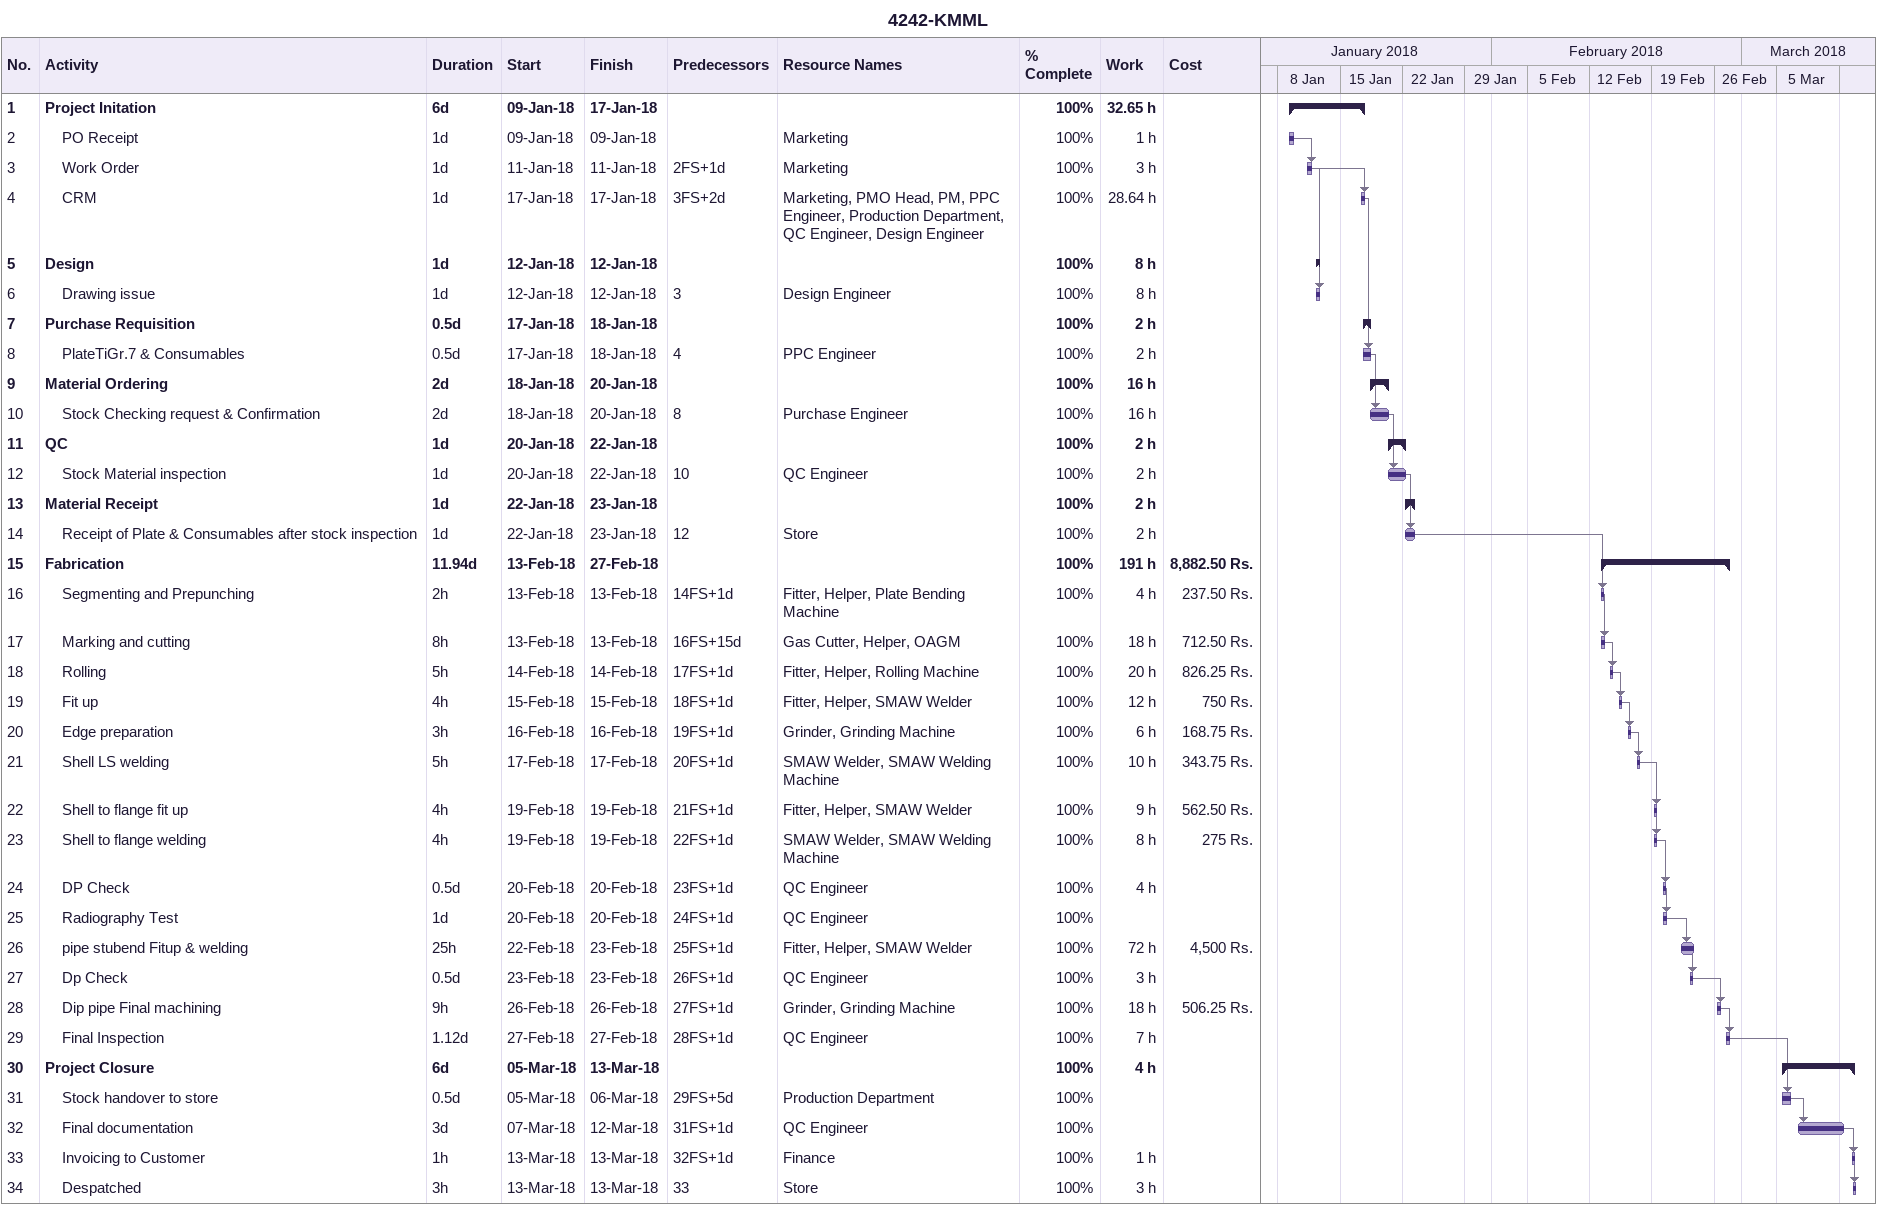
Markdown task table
4242-KMML

| ID | Level | Task | Duration | Start | Finish | Predecessors | Resources | % complete | Work (h) | Cost (Rs.) |
|---|---|---|---|---|---|---|---|---|---|---|
| 1 | 1 | **Project Initation** | 6d | 2018-01-09 | 2018-01-17 |  |  | 100 | 32.65 |  |
| 2 | 2 | PO Receipt | 1d | 2018-01-09 | 2018-01-09 |  | Marketing | 100 | 1 |  |
| 3 | 2 | Work Order | 1d | 2018-01-11 | 2018-01-11 | 2FS+1d | Marketing | 100 | 3 |  |
| 4 | 2 | CRM | 1d | 2018-01-17 | 2018-01-17 | 3FS+2d | Marketing, PMO Head, PM, PPC Engineer, Production Department, QC Engineer, Design Engineer | 100 | 28.64 |  |
| 5 | 1 | **Design** | 1d | 2018-01-12 | 2018-01-12 |  |  | 100 | 8 |  |
| 6 | 2 | Drawing issue | 1d | 2018-01-12 | 2018-01-12 | 3 | Design Engineer | 100 | 8 |  |
| 7 | 1 | **Purchase Requisition** | 0.5d | 2018-01-17 | 2018-01-18 |  |  | 100 | 2 |  |
| 8 | 2 | PlateTiGr.7 & Consumables | 0.5d | 2018-01-17 | 2018-01-18 | 4 | PPC Engineer | 100 | 2 |  |
| 9 | 1 | **Material Ordering** | 2d | 2018-01-18 | 2018-01-20 |  |  | 100 | 16 |  |
| 10 | 2 | Stock Checking request & Confirmation | 2d | 2018-01-18 | 2018-01-20 | 8 | Purchase Engineer | 100 | 16 |  |
| 11 | 1 | **QC** | 1d | 2018-01-20 | 2018-01-22 |  |  | 100 | 2 |  |
| 12 | 2 | Stock Material inspection | 1d | 2018-01-20 | 2018-01-22 | 10 | QC Engineer | 100 | 2 |  |
| 13 | 1 | **Material Receipt** | 1d | 2018-01-22 | 2018-01-23 |  |  | 100 | 2 |  |
| 14 | 2 | Receipt of Plate & Consumables after stock inspection | 1d | 2018-01-22 | 2018-01-23 | 12 | Store | 100 | 2 |  |
| 15 | 1 | **Fabrication** | 11.94d | 2018-02-13 | 2018-02-27 |  |  | 100 | 191 | 8882.50 |
| 16 | 2 | Segmenting and Prepunching | 2h | 2018-02-13 | 2018-02-13 | 14FS+1d | Fitter, Helper, Plate Bending Machine | 100 | 4 | 237.50 |
| 17 | 2 | Marking and cutting | 8h | 2018-02-13 | 2018-02-13 | 16FS+15d | Gas Cutter, Helper, OAGM | 100 | 18 | 712.50 |
| 18 | 2 | Rolling | 5h | 2018-02-14 | 2018-02-14 | 17FS+1d | Fitter, Helper, Rolling Machine | 100 | 20 | 826.25 |
| 19 | 2 | Fit up | 4h | 2018-02-15 | 2018-02-15 | 18FS+1d | Fitter, Helper, SMAW Welder | 100 | 12 | 750 |
| 20 | 2 | Edge preparation | 3h | 2018-02-16 | 2018-02-16 | 19FS+1d | Grinder, Grinding Machine | 100 | 6 | 168.75 |
| 21 | 2 | Shell LS welding | 5h | 2018-02-17 | 2018-02-17 | 20FS+1d | SMAW Welder, SMAW Welding Machine | 100 | 10 | 343.75 |
| 22 | 2 | Shell to flange fit up | 4h | 2018-02-19 | 2018-02-19 | 21FS+1d | Fitter, Helper, SMAW Welder | 100 | 9 | 562.50 |
| 23 | 2 | Shell to flange welding | 4h | 2018-02-19 | 2018-02-19 | 22FS+1d | SMAW Welder, SMAW Welding Machine | 100 | 8 | 275 |
| 24 | 2 | DP Check | 0.5d | 2018-02-20 | 2018-02-20 | 23FS+1d | QC Engineer | 100 | 4 |  |
| 25 | 2 | Radiography Test | 1d | 2018-02-20 | 2018-02-20 | 24FS+1d | QC Engineer | 100 |  |  |
| 26 | 2 | pipe stubend Fitup & welding | 25h | 2018-02-22 | 2018-02-23 | 25FS+1d | Fitter, Helper, SMAW Welder | 100 | 72 | 4500 |
| 27 | 2 | Dp Check | 0.5d | 2018-02-23 | 2018-02-23 | 26FS+1d | QC Engineer | 100 | 3 |  |
| 28 | 2 | Dip pipe Final machining | 9h | 2018-02-26 | 2018-02-26 | 27FS+1d | Grinder, Grinding Machine | 100 | 18 | 506.25 |
| 29 | 2 | Final Inspection | 1.12d | 2018-02-27 | 2018-02-27 | 28FS+1d | QC Engineer | 100 | 7 |  |
| 30 | 1 | **Project Closure** | 6d | 2018-03-05 | 2018-03-13 |  |  | 100 | 4 |  |
| 31 | 2 | Stock handover to store | 0.5d | 2018-03-05 | 2018-03-06 | 29FS+5d | Production Department | 100 |  |  |
| 32 | 2 | Final documentation | 3d | 2018-03-07 | 2018-03-12 | 31FS+1d | QC Engineer | 100 |  |  |
| 33 | 2 | Invoicing to Customer | 1h | 2018-03-13 | 2018-03-13 | 32FS+1d | Finance | 100 | 1 |  |
| 34 | 2 | Despatched | 3h | 2018-03-13 | 2018-03-13 | 33 | Store | 100 | 3 |  |
